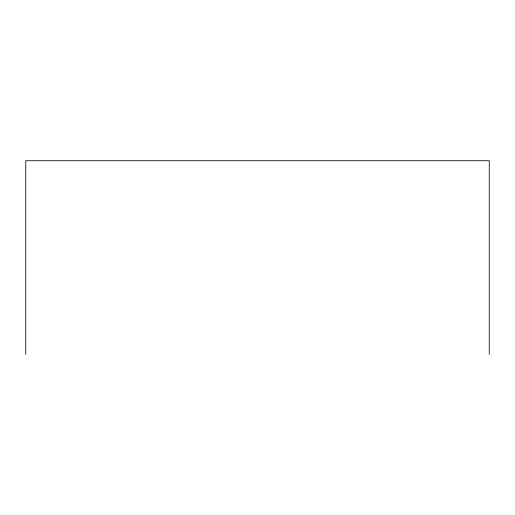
<?xml version="1.0" encoding="UTF-8"?>
<svg xmlns="http://www.w3.org/2000/svg" width="515" height="515" viewBox="0 0 515 515"><rect width="100%" height="100%" fill="white"/><g stroke="black" fill="none" stroke-linecap="round" stroke-linejoin="round"><path stroke-width="0.77" d="M489.25 354.275L489.25 160.725L25.75 160.725L25.75 354.275"/></g></svg>
